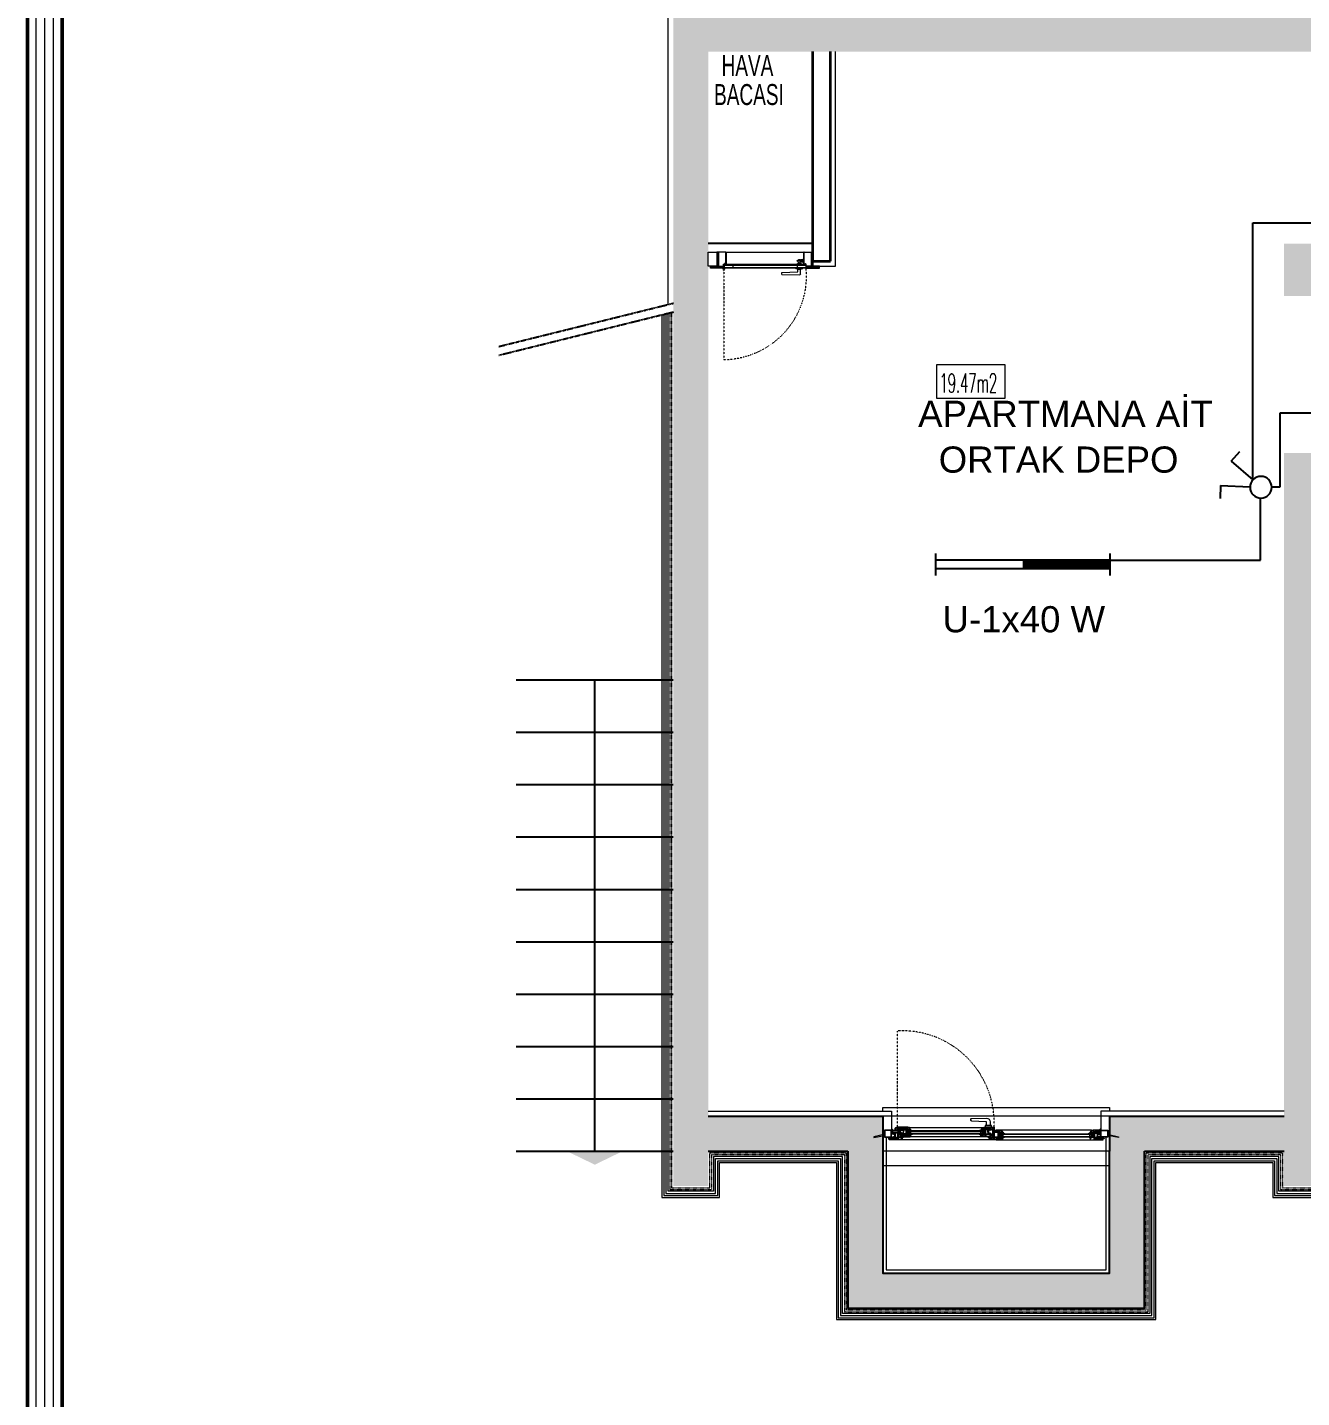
# Model space of a CAD drawing. Header units: millimetres. Extents: x -4402 to 30102, y 1696 to 6551.
# Drawn here: x 5292 to 6022, y 3504 to 4289 of the extents above; entities that cross this region are included whole.
import ezdxf

# ---------------------------------------------------------------- set-up
doc = ezdxf.new("R2010")
doc.units = ezdxf.units.MM
for name, pattern in [('DASHDOT2', [0.5, 0.25, -0.125, 0, -0.125]), ('DOT', [0.25, 0, -0.25]), ('HIDDEN', [0.375, 0.25, -0.125])]:
    doc.linetypes.add(name, pattern=pattern)
for name, color, linetype, lineweight in [('B', 30, 'Continuous', 25), ('BETON', 6, 'Continuous', 50), ('D', 4, 'Continuous', 35), ('DY', 6, 'Continuous', 13), ('GOR-020', 2, 'Continuous', 20), ('M', 30, 'Continuous', 25), ('MH', 20, 'Continuous', 20), ('P', 1, 'Continuous', 20), ('S', 6, 'Continuous', 20), ('YYM', 20, 'Continuous', 18)]:
    doc.layers.add(name, color=color, linetype=linetype, lineweight=lineweight)
for name, color, linetype in [('BOYA', 253, 'Continuous'), ('CEMAL AYAR  AYD. HAT', 6, 'Continuous'), ('DUVARS', 4, 'Continuous'), ('ELEKTRİK YAZI', 2, 'Continuous'), ('PP', 2, 'Continuous'), ('SEMBOL', 1, 'Continuous')]:
    doc.layers.add(name, color=color, linetype=linetype)
doc.styles.add('1', font='arial.ttf', dxfattribs={"height": 18})
doc.styles.add('SIMPLEX', font='SIMPLEX.SHX', dxfattribs={"width": 0.65, "height": 10})
doc.styles.get("Standard").update_dxf_attribs({"font": 'arial.ttf'})
doc.linetypes.add('BATTING', pattern='A,0.0001,-0.1,[134,ltypeshp.shx,S=0.1,R=0,X=-0.1,Y=0],-0.2,[134,ltypeshp.shx,S=0.1,R=180,X=0.1,Y=0],-0.1', length=0.4001)

# ---------------------------------------------------------------- blocks, each defined once
blk = doc.blocks.new('SAFT-1')
at = {"layer": 'P'}
for p, q in [((50, 5), (5, 5)), ((7.14, -0.28), (7.14, 0.35)), ((8.42, 0.55), (7.34, 0.55)), ((8.31, 0.84), (7.41, 0.84)), ((7.41, 0.55), (7.41, 0.84)), ((8.31, 0.55), (8.31, 0.84)), ((8.62, -0.28), (8.62, 0.35)), ((4.1, -2.32), (4.1, -2.1)), ((4.1, -2.32), (4.1, -3.8)), ((50.9, -2.32), (4.1, -2.32)), ((50.9, -3.8), (4.1, -3.8)), ((4.1, -3.8), (4.1, -4.02)), ((4.2, -2), (50.8, -2)), ((4.2, -4.12), (50.8, -4.12)), ((7.11, -7.49), (7.11, -4.77)), ((8.42, -0.48), (7.34, -0.48)), ((7.41, -1.35), (7.41, -0.48)), ((17.84, -7.77), (7.61, -7.99)), ((8.31, -1.35), (8.31, -0.48)), ((8.61, -6.25), (8.61, -4.77)), ((17.84, -6.66), (8.61, -6.25)), ((9.1, -2.32), (9.1, -3.8)), ((17.84, -7.77), (17.84, -6.66)), ((45.9, -2.32), (45.9, -3.8)), ((50.9, -2.32), (50.9, -2.1)), ((50.9, -3.8), (50.9, -2.32)), ((50.9, -2.32), (50.9, -3.8)), ((50.9, -3.8), (50.9, -4.02))]:
    blk.add_line(p, q, dxfattribs=at)
at = {"layer": 'P', "color": 40, "linetype": 'DOT'}
blk.add_line((51.05, -4.71), (51.05, -56.66), dxfattribs=at)
at = {"layer": 'P', "color": 1}
for points in [[(0, -3), (0.8, -3), (0.8, 5), (0, 5)], [(0.8, -3), (3.8, -3), (3.8, -1.72), (5, -1.72), (5, 5), (0.8, 5)], [(54.2, -3), (51.2, -3), (51.2, -1.72), (50, -1.72), (50, 5), (54.2, 5)], [(60, 5), (55, 5), (55, -3), (60, -3)], [(3.8, -3), (3.8, -3.8), (-3.7, -3.8), (-3.7, -3)], [(4.02, -1.72), (4.02, -1.82), (4.22, -2), (4.64, -2), (4.84, -1.82), (4.84, -1.72), (4.54, -1.72), (4.54, -1.42), (4.34, -1.42), (4.34, -1.72)], [(50.98, -1.72), (50.98, -1.82), (50.78, -2), (50.36, -2), (50.16, -1.82), (50.16, -1.72), (50.46, -1.72), (50.46, -1.42), (50.66, -1.42), (50.66, -1.72)], [(51.2, -3), (51.2, -3.8), (58.7, -3.8), (58.7, -3)]]:
    blk.add_lwpolyline(points, close=True, dxfattribs=at)
at = {"layer": 'P'}
for points in [[(5, 5), (5.22, 5, -0.414214), (5.32, 4.9), (5.32, -1.62, -0.414214), (5.22, -1.72), (5, -1.72)], [(50, 5), (49.78, 5, 0.414214), (49.68, 4.9), (49.68, -1.62, 0.414214), (49.78, -1.72), (50, -1.72)], [(9.91, -2, 0.414214), (9.71, -1.8), (6.01, -1.8, 0.414214), (5.81, -2)], [(9.91, -4.12, -0.414214), (9.71, -4.32), (6.01, -4.32, -0.414214), (5.81, -4.12)], [(8.91, -1.8), (8.91, -1.55, 0.414214), (8.71, -1.35), (7.01, -1.35, 0.414214), (6.81, -1.55), (6.81, -1.8)], [(8.91, -4.32), (8.91, -4.57, -0.414214), (8.71, -4.77), (7.01, -4.77, -0.414214), (6.81, -4.57), (6.81, -4.32)]]:
    blk.add_lwpolyline(points, format="xyb", dxfattribs=at)
for points in [[(5.52, -1.22), (5.32, -1.22), (5.32, 1.3), (5.52, 1.3)], [(6.94, -0.22), (6.02, -0.22), (6.02, 0.3), (6.94, 0.3), (6.94, 0.8), (5.52, 0.8), (5.52, -0.72), (6.94, -0.72)]]:
    blk.add_lwpolyline(points, close=True, dxfattribs=at)
for points in [[(7.14, 0.2), (6.12, 0.2), (6.12, -0.12), (7.14, -0.12)], [(8.62, -0.12), (9.02, -0.12), (9.02, 0.2), (8.62, 0.2)]]:
    blk.add_lwpolyline(points, dxfattribs=at)
at = {"layer": 'P', "color": 1}
for points in [[(50, -1.72), (50, 5)], [(54.2, -3), (54.2, 5), (55, 5), (55, -3)]]:
    blk.add_lwpolyline(points, dxfattribs=at)
for points in [[(0.3, -3.8), (3.8, -3.8), (3.8, -4.02, -0.414214), (3.7, -4.12), (-3.6, -4.12, -0.414214), (-3.7, -4.02), (-3.7, -3.8)], [(54.7, -3.8), (51.2, -3.8), (51.2, -4.02, 0.414214), (51.3, -4.12), (58.6, -4.12, 0.414214), (58.7, -4.02), (58.7, -3.8)]]:
    blk.add_lwpolyline(points, format="xyb", close=True, dxfattribs=at)
blk.add_circle((51.05, -4.71), 0.5, dxfattribs=at)
at = {"layer": 'P'}
for centre, radius, start, end in [((7.34, 0.35), 0.2, 90, 180), ((8.42, 0.35), 0.2, 0, 90), ((4.2, -2.1), 0.1, 90, 180), ((4.2, -4.02), 0.1, 180, 270), ((7.61, -7.49), 0.5, 180, 270), ((7.34, -0.28), 0.2, 180, 270), ((8.42, -0.28), 0.2, 270, 0), ((50.8, -2.1), 0.1, 0, 90), ((50.8, -4.02), 0.1, 270, 0)]:
    blk.add_arc(centre, radius, start, end, dxfattribs=at)
at = {"layer": 'P', "color": 40, "linetype": 'DOT'}
blk.add_arc((51.83, -8.71), 47.96, 174.38421, 269.07218, dxfattribs=at)
blk = doc.blocks.new('P3')
at = {"layer": 'P'}
for p, q in [((-9.6, 3.2), (-9.9, 1.2)), ((-9.9, 3.2), (-9.6, 1.2))]:
    blk.add_line(p, q, dxfattribs=at)
for points in [[(-11.04, 3.45), (-10.74, 4.1), (-11.4, 3.35), (-11.75, 3.3), (-12, 3.15), (-11.3, 3.15), (-11.1, 3.35), (-10.8, 3.35), (-10.9, 3.25), (-11.06, 3.25), (-11.16, 3.15), (-10.7, 3.15), (-10.5, 3.35), (-10.2, 3.35), (-10.3, 3.25), (-10.46, 3.25), (-10.56, 3.15), (-10.29, 3.15), (-10.09, 3.35), (-10.09, 3.45), (-10.29, 3.45), (-10.34, 3.45), (-10.34, 3.6), (-10.14, 3.6), (-10.14, 3.65), (-10.34, 3.85), (-10.45, 3.85), (-10.65, 3.65), (-10.65, 3.6), (-10.54, 3.6), (-10.54, 3.45)], [(-11.04, 1.05), (-10.9, 0.4), (-11.4, 1.15), (-11.75, 1.2), (-12, 1.35), (-11.3, 1.35), (-11.1, 1.15), (-10.8, 1.15), (-10.9, 1.25), (-11.06, 1.25), (-11.16, 1.35), (-10.7, 1.35), (-10.5, 1.15), (-10.2, 1.15), (-10.3, 1.25), (-10.46, 1.25), (-10.56, 1.35), (-10.29, 1.35), (-10.09, 1.15), (-10.09, 1.05), (-10.29, 1.05), (-10.34, 1.05), (-10.34, 0.9), (-10.14, 0.9), (-10.14, 0.85), (-10.34, 0.65), (-10.45, 0.65), (-10.65, 0.85), (-10.65, 0.9), (-10.54, 0.9), (-10.54, 1.05)], [(-10.29, 3.45), (-10.29, 3.6), (-10.09, 3.6), (-10.09, 3.95), (-10.64, 3.95), (-10.8, 3.6), (-10.59, 3.6), (-10.59, 3.45), (-11.04, 3.45), (-10.25, 5.15), (-9.35, 5.15), (-9.35, 4.89), (-9.1, 4.94), (-9.1, 2.75), (-9.25, 2.75), (-9.25, 3.45)], [(-11.04, 1.65), (-11.04, 2.85), (-10.54, 2.85), (-10.29, 2.6), (-10.29, 1.9), (-10.54, 1.65)], [(-9.25, 3.6), (-9.25, 4.74), (-9.5, 4.74), (-9.5, 5), (-10.15, 5), (-10.57, 4.1), (-9.94, 4.1), (-9.94, 3.6)], [(-9.9, 1.2), (-9.9, 3.2), (-9.6, 3.2), (-9.6, 1.2)], [(-9.6, 1.45), (-9.6, 2.95), (-9.45, 2.95), (-9.45, 2.4), (-9.05, 2.4), (-9.05, 2.25), (-9.45, 2.25), (-9.45, 1.6), (-9.05, 1.6), (-9.05, 1.45)], [(-6.93, 4.4), (-6.93, 4.9), (-8.73, 4.9), (-8.73, 4.4)], [(-8.52, 0.85), (-8.03, 0), (-5.64, 0), (-5.64, 0.85)], [(-8.5, 1.3), (-8.5, 4), (-6.96, 4), (-6.96, 3.1), (-7.11, 3.1), (-7.11, 3.85), (-8.35, 3.85), (-8.35, 1.45), (-5.71, 1.45), (-5.71, 1.3)], [(-5.83, 3.8), (-5.83, 4.9), (-6.78, 4.9), (-6.78, 3.8)], [(-6.73, 3.85), (-6.73, 4.85), (-5.88, 4.85), (-5.88, 3.85)], [(-6.03, 4), (-6.03, 4.7), (-6.58, 4.7), (-6.58, 4)], [(-5.68, 4.2), (-5.08, 4.2), (-5.08, 4.4), (-4.88, 4.4), (-4.88, 4.2), (-4.39, 4.2), (-4.39, 4.35), (-3.74, 4.35), (-3.74, 4.9), (-4.34, 4.9), (-4.34, 4.7), (-4.54, 4.7), (-4.54, 4.9), (-4.88, 4.9), (-4.88, 4.7), (-5.08, 4.7), (-5.08, 4.9), (-5.68, 4.9)]]:
    blk.add_lwpolyline(points, close=True, dxfattribs=at)
for points in [[(-10.74, -0.3), (-11.04, 1.05), (-10.59, 1.05), (-10.59, 0.95), (-10.71, 0.95), (-10.62, 0.55), (-10.09, 0.55), (-10.09, 0.95), (-10.29, 0.95), (-10.29, 1.05), (-10.09, 1.05), (-9.32, 1.05, 1.225358), (-9.03, 1.31), (-9.03, 2.4), (-9.43, 2.4), (-9.43, 2.9), (-9.28, 2.9), (-9.28, 2.7), (-9.03, 2.7), (-9.03, 5), (-9.28, 4.95), (-9.28, 5.2), (-3.44, 5.2), (-3.44, 3.9), (-3.84, 3.9), (-3.84, 4), (-3.74, 4), (-3.74, 4.25), (-4.24, 4.25), (-4.24, 4), (-4.14, 4), (-4.14, 3.9), (-4.54, 3.9), (-5.34, 3.9), (-5.34, 3.5), (-5.68, 3.5), (-5.68, 3.3), (-5.98, 3.3), (-5.98, 3.5), (-6.63, 3.5), (-6.63, 2.8), (-6.73, 2.8), (-6.73, 2.6), (-6.63, 2.6), (-6.63, 1.9), (-5.98, 1.9), (-5.98, 2.1), (-5.68, 2.1), (-5.68, 1.9), (-5.34, 1.9), (-5.34, 0.6), (-5.14, 0.6), (-5.14, 0.4), (-5.34, 0.4), (-5.34, 0), (-5.04, 0), (-5.04, -0.3)], [(-8.75, 0.85, -0.412978), (-9.45, 0.75), (-9.94, 0.75), (-9.94, 0.4), (-10.59, 0.4), (-10.5, 0), (-8.26, 0)], [(-6.93, 1.6), (-6.93, 2.4), (-7.13, 2.4), (-7.13, 2.55), (-6.93, 2.55), (-6.93, 2.85), (-7.13, 2.85), (-7.13, 3), (-6.93, 3), (-6.93, 4.25), (-7.33, 4.25), (-7.33, 4.05), (-7.48, 4.05), (-7.48, 4.25), (-8.18, 4.25), (-8.18, 4.05), (-8.33, 4.05), (-8.33, 4.25), (-8.73, 4.25), (-8.73, 3.7), (-8.53, 3.7), (-8.53, 3.55), (-8.73, 3.55), (-8.73, 1.9), (-8.53, 1.9), (-8.53, 1.75), (-8.73, 1.75), (-8.73, 1.42, -0.196178), (-8.66, 1.05), (-8.33, 1.05), (-8.33, 1.25), (-8.18, 1.25), (-8.18, 1.05), (-6.39, 1.05), (-6.39, 1.25), (-6.24, 1.25), (-6.24, 1.05), (-5.64, 1.05), (-5.64, 1.6)], [(-3.96, 3.75), (-4.54, 3.75), (-4.54, 3.9), (-4.14, 3.9), (-4.09, 3.9), (-4.09, 4.05), (-4.2, 4.05), (-4.2, 4.1), (-4.1, 4.2), (-3.88, 4.2), (-3.78, 4.1), (-3.78, 4.05), (-3.89, 4.05), (-3.89, 3.9), (-3.72, 3.9), (-3.72, 3.82), (-3.77, 3.82), (-3.77, 3.8), (-3.72, 3.8), (-3.72, 3.65, -0.414214), (-3.87, 3.5), (-4.34, 3.5, -0.414214), (-4.49, 3.65), (-3.87, 3.65), (-3.87, 3.66, 0.414214)]]:
    blk.add_lwpolyline(points, format="xyb", close=True, dxfattribs=at)
blk = doc.blocks.new('P4')
at = {"layer": 'P'}
for p, q in [((0.3, 0.35), (0, -1.65)), ((0, 0.35), (0.3, -1.65))]:
    blk.add_line(p, q, dxfattribs=at)
for points in [[(-1.14, 0.6), (-0.84, 1.25), (-1.5, 0.5), (-1.85, 0.45), (-2.1, 0.3), (-1.4, 0.3), (-1.2, 0.5), (-0.9, 0.5), (-1, 0.4), (-1.16, 0.4), (-1.26, 0.3), (-0.8, 0.3), (-0.6, 0.5), (-0.3, 0.5), (-0.4, 0.4), (-0.56, 0.4), (-0.66, 0.3), (-0.39, 0.3), (-0.19, 0.5), (-0.19, 0.6), (-0.39, 0.6), (-0.44, 0.6), (-0.44, 0.75), (-0.24, 0.75), (-0.24, 0.8), (-0.44, 1), (-0.55, 1), (-0.75, 0.8), (-0.75, 0.75), (-0.64, 0.75), (-0.64, 0.6)], [(-0.39, 0.6), (-0.39, 0.75), (-0.19, 0.75), (-0.19, 1.1), (-0.74, 1.1), (-0.9, 0.75), (-0.69, 0.75), (-0.69, 0.6), (-1.14, 0.6), (-0.35, 2.3), (0.55, 2.3), (0.55, 2.04), (0.8, 2.09), (0.8, -0.1), (0.65, -0.1), (0.65, 0.6)], [(-1.14, -1.2), (-1.14, 0), (-0.64, 0), (-0.39, -0.25), (-0.39, -0.95), (-0.64, -1.2)], [(0.65, 0.75), (0.65, 1.89), (0.4, 1.89), (0.4, 2.15), (-0.25, 2.15), (-0.67, 1.25), (-0.04, 1.25), (-0.04, 0.75)], [(0, -1.65), (0, 0.35), (0.3, 0.35), (0.3, -1.65)], [(0.3, -1.4), (0.3, 0.1), (0.45, 0.1), (0.45, -0.45), (0.85, -0.45), (0.85, -0.6), (0.45, -0.6), (0.45, -1.25), (0.85, -1.25), (0.85, -1.4)], [(1.52, 1.15), (4.22, 1.15), (4.22, -1.55), (1.52, -1.55)], [(1.67, 1), (4.08, 1), (4.08, -1.4), (1.67, -1.4)], [(-1.48, -1.7), (-1.83, -1.65), (-2.08, -1.5), (-1.38, -1.5), (-1.18, -1.7), (-0.17, -1.7), (-0.17, -1.8), (-0.37, -1.8), (-0.42, -1.8), (-0.42, -1.95), (-0.22, -1.95), (-0.22, -2), (-0.42, -2.2), (-0.53, -2.2), (-0.73, -2), (-0.73, -1.95), (-0.62, -1.95), (-0.62, -1.8), (-1.12, -1.8), (-0.98, -2.45)], [(7.23, -1.7), (7.58, -1.65), (7.83, -1.5), (7.13, -1.5), (6.93, -1.7), (5.92, -1.7), (5.92, -1.8), (6.12, -1.8), (6.17, -1.8), (6.17, -1.95), (5.97, -1.95), (5.97, -2), (6.17, -2.2), (6.28, -2.2), (6.48, -2), (6.48, -1.95), (6.37, -1.95), (6.37, -1.8), (6.87, -1.8), (6.73, -2.45)]]:
    blk.add_lwpolyline(points, close=True, dxfattribs=at)
for points in [[(2.88, -3.15), (-0.82, -3.15), (-1.12, -1.8), (-0.67, -1.8), (-0.67, -1.9), (-0.79, -1.9), (-0.7, -2.3), (-0.17, -2.3), (-0.17, -1.9), (-0.37, -1.9), (-0.37, -1.8), (0.6, -1.8, 1.303225), (0.87, -1.53), (0.87, -0.45), (0.47, -0.45), (0.47, 0.05), (0.62, 0.05), (0.62, -0.15), (0.87, -0.15), (0.87, 2.15), (0.62, 2.1), (0.62, 2.35), (2.88, 2.35)], [(2.88, 1.4), (2.02, 1.4), (2.02, 1.2), (1.87, 1.2), (1.87, 1.4), (1.17, 1.4), (1.17, 0.85), (1.37, 0.85), (1.37, 0.7), (1.17, 0.7), (1.17, -0.95), (1.37, -0.95), (1.37, -1.1), (1.17, -1.1), (1.17, -1.4, -0.214413), (1.26, -1.8), (1.87, -1.8), (1.87, -1.6), (2.02, -1.6), (2.02, -1.8), (2.88, -1.8)], [(2.88, -3.15), (6.57, -3.15), (6.87, -1.8), (6.42, -1.8), (6.42, -1.9), (6.54, -1.9), (6.45, -2.3), (5.92, -2.3), (5.92, -1.9), (6.12, -1.9), (6.12, -1.8), (5.15, -1.8, -1.303225), (4.88, -1.53), (4.88, -0.45), (5.28, -0.45), (5.28, 0.05), (5.13, 0.05), (5.13, -0.15), (4.88, -0.15), (4.88, 2.15), (5.13, 2.1), (5.13, 2.35), (2.88, 2.35)], [(2.88, 1.4), (3.73, 1.4), (3.73, 1.2), (3.88, 1.2), (3.88, 1.4), (4.58, 1.4), (4.58, 0.85), (4.38, 0.85), (4.38, 0.7), (4.58, 0.7), (4.58, -0.95), (4.38, -0.95), (4.38, -1.1), (4.58, -1.1), (4.58, -1.4, 0.214413), (4.49, -1.8), (3.88, -1.8), (3.88, -1.6), (3.73, -1.6), (3.73, -1.8), (2.88, -1.8)]]:
    blk.add_lwpolyline(points, format="xyb", dxfattribs=at)
for points in [[(2.88, 2.05), (1.17, 2.05), (1.17, 1.55), (2.88, 1.55)], [(2.88, 2.05), (4.58, 2.05), (4.58, 1.55), (2.88, 1.55)], [(2.88, -2), (1.4, -2), (1.89, -2.85), (2.88, -2.85)], [(2.88, -2), (4.35, -2), (3.86, -2.85), (2.88, -2.85)]]:
    blk.add_lwpolyline(points, dxfattribs=at)
for points in [[(1.17, -2, -0.412978), (0.47, -2.1), (-0.02, -2.1), (-0.02, -2.45), (-0.67, -2.45), (-0.58, -2.85), (1.66, -2.85)], [(4.58, -2, 0.412978), (5.28, -2.1), (5.77, -2.1), (5.77, -2.45), (6.42, -2.45), (6.33, -2.85), (4.09, -2.85)]]:
    blk.add_lwpolyline(points, format="xyb", close=True, dxfattribs=at)
blk = doc.blocks.new('BP130-1')
at = {"layer": 'P'}
for points in [[(5, 2.91), (5, 2), (6.04, 2)], [(125, 2.91), (125, 2), (123.96, 2)], [(3.65, -2.2), (3.93, -2.2), (3.93, -2.13), (3.98, -2.13), (3.98, -2.1), (3.93, -2.1), (3.93, -2.05), (3.93, -2), (3, -2), (3, -2.7), (3.65, -2.4)], [(126.35, -2.2), (126.07, -2.2), (126.07, -2.13), (126.02, -2.13), (126.02, -2.1), (126.07, -2.1), (126.07, -2.05), (126.07, -2), (127, -2), (127, -2.7), (126.35, -2.4)]]:
    blk.add_hatch(color=253, dxfattribs=at).paths.add_polyline_path(points)
at = {"layer": 'P', "color": 40, "linetype": 'DOT'}
blk.add_line((8.44, 3.65), (8.44, 58.91), dxfattribs=at)
at = {"layer": 'P', "color": 8, "linetype": 'HIDDEN'}
for p, q in [((130, 10), (0, 10)), ((130, -10), (0, -10))]:
    blk.add_line(p, q, dxfattribs=at)
at = {"layer": 'P', "color": 8}
for p, q in [((6.04, 2), (5, 2.91)), ((58.76, 4.72), (61.96, 4.72)), ((59.51, 4.87), (61.51, 4.87)), ((123.96, 2), (125, 2.91)), ((3.65, -2.4), (3, -2.7)), ((61.31, -3.5), (10.95, -3.5)), ((126.35, -2.4), (127, -2.7))]:
    blk.add_line(p, q, dxfattribs=at)
at = {"layer": 'P'}
for p, q in [((14.6, 1.65), (14.9, -0.35)), ((14.9, 1.65), (14.6, -0.35)), ((15.25, 3.6), (57.01, 3.6)), ((119.54, 1.95), (68.23, 1.95)), ((3.93, -2.05), (3.93, -2)), ((56.52, -1.85), (15.74, -1.85)), ((68.7, -3.5), (119.05, -3.5)), ((119.89, 0), (120.19, -2)), ((120.19, 0), (119.89, -2)), ((126.07, -2.05), (126.07, -2))]:
    blk.add_line(p, q, dxfattribs=at)
at = {"layer": 'P', "color": 3}
for p, q in [((57.35, 1.6), (14.9, 1.6)), ((14.9, 1.3), (57.35, 1.3)), ((14.9, 0.1), (57.35, 0.1)), ((57.35, -0.2), (14.9, -0.2)), ((67.88, -0.05), (119.89, -0.05)), ((67.88, -0.35), (119.89, -0.35)), ((67.88, -1.55), (119.89, -1.55)), ((67.88, -1.85), (119.89, -1.85))]:
    blk.add_line(p, q, dxfattribs=at)
at = {"layer": 'P', "color": 30}
for points in [[(0, 13), (0, 15), (0, 15), (130, 15), (130, 15), (130, 13)], [(0, -16.5), (0, -18.29), (0, -18.29), (130, -18.29), (130, -18.29), (130, -16.5)]]:
    blk.add_lwpolyline(points, dxfattribs=at)
at = {"layer": 'P', "color": 8}
for points in [[(59.51, 4.87), (59.51, 6.35, 0.414214), (59.01, 6.85), (51.01, 7.25, -0.414214), (50.51, 7.75), (50.51, 8.35, -0.497861), (51.01, 8.66), (59.51, 8.85, -0.413921), (61.51, 6.85), (61.51, 4.87)], [(62.41, 3.65), (62.41, 3.67, 0.027863), (62.36, 4.72), (58.66, 4.72, 0.027863), (58.61, 3.67), (58.61, 3.65)]]:
    blk.add_lwpolyline(points, format="xyb", dxfattribs=at)
at = {"layer": 'P'}
for points in [[(0.55, -0.5), (-5.15, -1.72), (-5.15, -2.23), (1, -0.95), (1, 0.98), (0.55, 0.98)], [(8.73, 0.85), (8.74, 1.7), (5.6, 1.7), (5.6, 0.85)], [(8.71, 0.4), (8.71, -2.3), (7.17, -2.3), (7.17, -1.4), (7.31, -1.4), (7.31, -2.15), (8.56, -2.15), (8.56, 0.25), (5.91, 0.25), (5.91, 0.4)], [(10.68, 2.65), (10.08, 2.65), (10.08, 2.85), (9.88, 2.85), (9.88, 2.65), (9.39, 2.65), (9.39, 2.8), (8.74, 2.8), (8.74, 3.35), (9.34, 3.35), (9.34, 3.15), (9.54, 3.15), (9.54, 3.35), (9.88, 3.35), (9.88, 3.15), (10.08, 3.15), (10.08, 3.35), (10.68, 3.35)], [(13.5, -0.25), (13.5, 2.45), (11.96, 2.45), (11.96, 1.55), (12.11, 1.55), (12.11, 2.3), (13.35, 2.3), (13.35, -0.1), (10.71, -0.1), (10.71, -0.25)], [(10.83, 2.25), (10.83, 3.35), (11.78, 3.35), (11.78, 2.25)], [(11.73, 2.3), (11.73, 3.3), (10.88, 3.3), (10.88, 2.3)], [(11.03, 2.45), (11.03, 3.15), (11.58, 3.15), (11.58, 2.45)], [(11.93, 2.85), (11.93, 3.35), (13.73, 3.35), (13.73, 2.85)], [(14.6, -0.1), (14.6, 1.4), (14.45, 1.4), (14.45, 0.85), (14.05, 0.85), (14.05, 0.7), (14.45, 0.7), (14.45, 0.05), (14.05, 0.05), (14.05, -0.1)], [(15.29, 1.9), (15.29, 2.05), (15.09, 2.05), (15.09, 2.4), (15.64, 2.4), (15.8, 2.05), (15.59, 2.05), (15.59, 1.9), (16.04, 1.9), (15.25, 3.6), (14.35, 3.6), (14.35, 3.34), (14.1, 3.39), (14.1, 1.2), (14.25, 1.2), (14.25, 1.9)], [(14.25, 2.05), (14.25, 3.19), (14.5, 3.19), (14.5, 3.45), (15.15, 3.45), (15.57, 2.55), (14.94, 2.55), (14.94, 2.05)], [(14.9, -0.35), (14.9, 1.65), (14.6, 1.65), (14.6, -0.35)], [(16.04, 1.9), (15.74, 2.55), (16.4, 1.8), (16.75, 1.75), (17, 1.6), (16.3, 1.6), (16.1, 1.8), (15.8, 1.8), (15.9, 1.7), (16.06, 1.7), (16.16, 1.6), (15.7, 1.6), (15.5, 1.8), (15.2, 1.8), (15.3, 1.7), (15.46, 1.7), (15.56, 1.6), (15.29, 1.6), (15.09, 1.8), (15.09, 1.9), (15.29, 1.9), (15.34, 1.9), (15.34, 2.05), (15.14, 2.05), (15.14, 2.1), (15.34, 2.3), (15.45, 2.3), (15.65, 2.1), (15.65, 2.05), (15.54, 2.05), (15.54, 1.9)], [(16.04, 0.1), (16.04, 1.3), (15.54, 1.3), (15.29, 1.05), (15.29, 0.35), (15.54, 0.1)], [(118.75, 0.25), (119.05, 0.9), (118.39, 0.15), (118.04, 0.1), (117.79, -0.05), (118.49, -0.05), (118.69, 0.15), (118.99, 0.15), (118.89, 0.05), (118.73, 0.05), (118.63, -0.05), (119.09, -0.05), (119.29, 0.15), (119.59, 0.15), (119.49, 0.05), (119.33, 0.05), (119.23, -0.05), (119.5, -0.05), (119.7, 0.15), (119.7, 0.25), (119.5, 0.25), (119.45, 0.25), (119.45, 0.4), (119.65, 0.4), (119.65, 0.45), (119.45, 0.65), (119.34, 0.65), (119.14, 0.45), (119.14, 0.4), (119.25, 0.4), (119.25, 0.25)], [(119.5, 0.25), (119.5, 0.4), (119.7, 0.4), (119.7, 0.75), (119.15, 0.75), (118.99, 0.4), (119.2, 0.4), (119.2, 0.25), (118.75, 0.25), (119.54, 1.95), (120.44, 1.95), (120.44, 1.69), (120.69, 1.74), (120.69, -0.45), (120.54, -0.45), (120.54, 0.25)], [(120.54, 0.4), (120.54, 1.54), (120.29, 1.54), (120.29, 1.8), (119.64, 1.8), (119.22, 0.9), (119.85, 0.9), (119.85, 0.4)], [(121.27, 0.85), (121.76, 1.7), (124.5, 1.7), (124.5, 0.85)], [(121.29, 0.4), (121.29, -2.3), (122.83, -2.3), (122.83, -1.4), (122.69, -1.4), (122.69, -2.15), (121.44, -2.15), (121.44, 0.25), (124.44, 0.25), (124.44, 0.4)], [(129.45, -0.5), (135.15, -1.72), (135.15, -2.23), (129, -0.95), (129, 0.98), (129.45, 0.98)], [(4.31, -2.5), (4.41, -2.4), (4.41, -2.35), (4.3, -2.35), (4.3, -2.2), (4.35, -2.2), (4.75, -2.2), (4.75, -2.05), (3.93, -2.05), (3.93, -2.1), (3.98, -2.1), (3.98, -2.13), (3.93, -2.13), (3.93, -2.2), (4.1, -2.2), (4.1, -2.35), (3.99, -2.35), (3.99, -2.4), (4.09, -2.5)], [(5.89, -2.5), (5.29, -2.5), (5.29, -2.7), (5.09, -2.7), (5.09, -2.5), (4.6, -2.5), (4.6, -2.65), (3.95, -2.65), (3.95, -3.2), (4.55, -3.2), (4.55, -3), (4.75, -3), (4.75, -3.2), (5.09, -3.2), (5.09, -3), (5.29, -3), (5.29, -3.2), (5.89, -3.2)], [(6.04, -2.1), (6.04, -3.2), (6.99, -3.2), (6.99, -2.1)], [(6.24, -2.3), (6.24, -3), (6.79, -3), (6.79, -2.3)], [(7.14, -2.7), (7.14, -3.2), (8.94, -3.2), (8.94, -2.7)], [(11.61, -2.05), (11.96, -2), (12.21, -1.85), (11.51, -1.85), (11.31, -2.05), (10.3, -2.05), (10.3, -2.15), (10.5, -2.15), (10.55, -2.15), (10.55, -2.3), (10.35, -2.3), (10.35, -2.35), (10.55, -2.55), (10.66, -2.55), (10.86, -2.35), (10.86, -2.3), (10.75, -2.3), (10.75, -2.15), (11.25, -2.15), (11.11, -2.8)], [(13.52, -0.7), (13.03, -1.55), (10.64, -1.55), (10.64, -0.7)], [(16.04, -0.5), (15.9, -1.15), (16.4, -0.4), (16.75, -0.35), (17, -0.2), (16.3, -0.2), (16.1, -0.4), (15.8, -0.4), (15.9, -0.3), (16.06, -0.3), (16.16, -0.2), (15.7, -0.2), (15.5, -0.4), (15.2, -0.4), (15.3, -0.3), (15.46, -0.3), (15.56, -0.2), (15.29, -0.2), (15.09, -0.4), (15.09, -0.5), (15.29, -0.5), (15.34, -0.5), (15.34, -0.65), (15.14, -0.65), (15.14, -0.7), (15.34, -0.9), (15.45, -0.9), (15.65, -0.7), (15.65, -0.65), (15.54, -0.65), (15.54, -0.5)], [(118.39, -2.05), (118.04, -2), (117.79, -1.85), (118.49, -1.85), (118.69, -2.05), (119.7, -2.05), (119.7, -2.15), (119.5, -2.15), (119.45, -2.15), (119.45, -2.3), (119.65, -2.3), (119.65, -2.35), (119.45, -2.55), (119.34, -2.55), (119.14, -2.35), (119.14, -2.3), (119.25, -2.3), (119.25, -2.15), (118.75, -2.15), (118.89, -2.8)], [(118.75, -1.55), (118.75, -0.35), (119.25, -0.35), (119.5, -0.6), (119.5, -1.3), (119.25, -1.55)], [(119.89, -2), (119.89, 0), (120.19, 0), (120.19, -2)], [(120.19, -1.75), (120.19, -0.25), (120.34, -0.25), (120.34, -0.8), (120.74, -0.8), (120.74, -0.95), (120.34, -0.95), (120.34, -1.6), (120.74, -1.6), (120.74, -1.75)], [(122.86, -2.7), (122.86, -3.2), (121.06, -3.2), (121.06, -2.7)], [(123.96, -2.1), (123.96, -3.2), (123.01, -3.2), (123.01, -2.1)], [(123.06, -2.15), (123.06, -3.15), (123.91, -3.15), (123.91, -2.15)], [(123.76, -2.3), (123.76, -3), (123.21, -3), (123.21, -2.3)], [(124.11, -2.5), (124.71, -2.5), (124.71, -2.7), (124.91, -2.7), (124.91, -2.5), (125.4, -2.5), (125.4, -2.65), (126.05, -2.65), (126.05, -3.2), (125.45, -3.2), (125.45, -3), (125.25, -3), (125.25, -3.2), (124.91, -3.2), (124.91, -3), (124.71, -3), (124.71, -3.2), (124.11, -3.2)], [(125.69, -2.5), (125.59, -2.4), (125.59, -2.35), (125.7, -2.35), (125.7, -2.2), (125.65, -2.2), (125.25, -2.2), (125.25, -2.05), (126.07, -2.05), (126.07, -2.1), (126.02, -2.1), (126.02, -2.13), (126.07, -2.13), (126.07, -2.2), (125.9, -2.2), (125.9, -2.35), (126.01, -2.35), (126.01, -2.4), (125.91, -2.5)]]:
    blk.add_lwpolyline(points, close=True, dxfattribs=at)
at = {"layer": 'P', "color": 6}
for points in [[(1.2, -2), (4.8, -2, 0.414214), (5, -1.8), (5, 1.8, 0.414214), (4.8, 2), (1.2, 2, 0.414214), (1, 1.8), (1, -1.8, 0.414214)], [(128.8, -2), (125.2, -2, -0.414214), (125, -1.8), (125, 1.8, -0.414214), (125.2, 2), (128.8, 2, -0.414214), (129, 1.8), (129, -1.8, -0.414214)]]:
    blk.add_lwpolyline(points, format="xyb", close=True, dxfattribs=at)
for points in [[(1.15, -1.85), (4.85, -1.85), (4.85, 1.85), (1.15, 1.85)], [(128.85, -1.85), (125.15, -1.85), (125.15, 1.85), (128.85, 1.85)]]:
    blk.add_lwpolyline(points, close=True, dxfattribs=at)
at = {"layer": 'P'}
for points in [[(9.49, 2), (9.49, 1.75), (9.24, 1.8), (9.24, -0.5), (9.49, -0.5), (9.49, -0.3), (9.64, -0.3), (9.64, -0.8), (9.24, -0.8), (9.24, -1.89, 1.225358), (9.53, -2.15), (10.3, -2.15), (10.5, -2.15), (10.5, -2.25), (10.3, -2.25), (10.3, -2.65), (10.83, -2.65), (10.92, -2.25), (10.8, -2.25), (10.8, -2.15), (11.25, -2.15), (10.95, -3.5), (3.65, -3.5), (3.65, -2.2), (4.05, -2.2), (4.05, -2.3), (3.95, -2.3), (3.95, -2.55), (4.45, -2.55), (4.45, -2.3), (4.35, -2.3), (4.35, -2.2), (4.75, -2.2), (5.55, -2.2), (5.55, -1.8), (5.89, -1.8), (5.89, -1.6), (6.19, -1.6), (6.19, -1.8), (6.84, -1.8), (6.84, -1.1), (6.94, -1.1), (6.94, -0.9), (6.84, -0.9), (6.84, -0.2), (6.19, -0.2), (6.19, -0.4), (5.89, -0.4), (5.89, -0.2), (5.3, -0.2), (5.3, 1.1), (5.1, 1.1), (5.1, 1.3), (5.3, 1.3), (5.3, 1.7), (5, 1.7), (5, 2)], [(7.14, 0.1), (7.14, -0.7), (7.34, -0.7), (7.34, -0.85), (7.14, -0.85), (7.14, -1.15), (7.34, -1.15), (7.34, -1.3), (7.14, -1.3), (7.14, -2.55), (7.54, -2.55), (7.54, -2.35), (7.69, -2.35), (7.69, -2.55), (8.39, -2.55), (8.39, -2.35), (8.54, -2.35), (8.54, -2.55), (8.94, -2.55), (8.94, -2), (8.74, -2), (8.74, -1.85), (8.94, -1.85), (8.94, -0.2), (8.74, -0.2), (8.74, -0.05), (8.94, -0.05), (8.94, 0.28, -0.196178), (8.87, 0.65), (8.54, 0.65), (8.54, 0.45), (8.39, 0.45), (8.39, 0.65), (6.6, 0.65), (6.6, 0.45), (6.45, 0.45), (6.45, 0.65), (5.6, 0.65), (5.6, 0.1)], [(15.74, -1.85), (16.04, -0.5), (15.59, -0.5), (15.59, -0.6), (15.71, -0.6), (15.62, -1), (15.09, -1), (15.09, -0.6), (15.29, -0.6), (15.29, -0.5), (15.09, -0.5), (14.32, -0.5, -1.225358), (14.03, -0.24), (14.03, 0.85), (14.43, 0.85), (14.43, 1.35), (14.28, 1.35), (14.28, 1.15), (14.03, 1.15), (14.03, 3.45), (14.28, 3.4), (14.28, 3.65), (8.44, 3.65), (8.44, 2.35), (8.84, 2.35), (8.84, 2.45), (8.74, 2.45), (8.74, 2.7), (9.24, 2.7), (9.24, 2.45), (9.14, 2.45), (9.14, 2.35), (9.54, 2.35), (10.34, 2.35), (10.34, 1.95), (10.68, 1.95), (10.68, 1.75), (10.98, 1.75), (10.98, 1.95), (11.63, 1.95), (11.63, 1.25), (11.73, 1.25), (11.73, 1.05), (11.63, 1.05), (11.63, 0.35), (10.98, 0.35), (10.98, 0.55), (10.68, 0.55), (10.68, 0.35), (10.34, 0.35), (10.34, -0.95), (10.14, -0.95), (10.14, -1.15), (10.34, -1.15), (10.34, -1.55), (10.04, -1.55), (10.04, -1.85)], [(8.96, 2.25), (9.54, 2.25), (9.54, 2.35), (9.14, 2.35), (9.09, 2.35), (9.09, 2.5), (9.2, 2.5), (9.2, 2.55), (9.1, 2.65), (8.88, 2.65), (8.78, 2.55), (8.78, 2.5), (8.89, 2.5), (8.89, 2.35), (8.72, 2.35), (8.72, 2.33), (8.77, 2.33), (8.77, 2.3), (8.72, 2.3), (8.72, 2.1, 0.414214), (8.87, 1.95), (9.34, 1.95, 0.414214), (9.49, 2.1), (8.87, 2.1), (8.87, 2.11, -0.316768)], [(11.93, 0.05), (11.93, 0.85), (12.13, 0.85), (12.13, 1), (11.93, 1), (11.93, 1.3), (12.13, 1.3), (12.13, 1.45), (11.93, 1.45), (11.93, 2.7), (12.33, 2.7), (12.33, 2.5), (12.48, 2.5), (12.48, 2.7), (13.18, 2.7), (13.18, 2.5), (13.33, 2.5), (13.33, 2.7), (13.73, 2.7), (13.73, 2.15), (13.53, 2.15), (13.53, 2), (13.73, 2), (13.73, 0.35), (13.53, 0.35), (13.53, 0.2), (13.73, 0.2), (13.73, -0.13, 0.196178), (13.66, -0.5), (13.33, -0.5), (13.33, -0.3), (13.18, -0.3), (13.18, -0.5), (11.39, -0.5), (11.39, -0.3), (11.24, -0.3), (11.24, -0.5), (10.64, -0.5), (10.64, 0.05)], [(120.51, 2), (120.51, 1.75), (120.76, 1.8), (120.76, -0.5), (120.51, -0.5), (120.51, -0.3), (120.36, -0.3), (120.36, -0.8), (120.76, -0.8), (120.76, -1.89, -1.225358), (120.47, -2.15), (119.7, -2.15), (119.5, -2.15), (119.5, -2.25), (119.7, -2.25), (119.7, -2.65), (119.17, -2.65), (119.08, -2.25), (119.2, -2.25), (119.2, -2.15), (118.75, -2.15), (119.05, -3.5), (126.35, -3.5), (126.35, -2.2), (125.95, -2.2), (125.95, -2.3), (126.05, -2.3), (126.05, -2.55), (125.55, -2.55), (125.55, -2.3), (125.65, -2.3), (125.65, -2.2), (125.25, -2.2), (124.45, -2.2), (124.45, -1.8), (124.11, -1.8), (124.11, -1.6), (123.81, -1.6), (123.81, -1.8), (123.16, -1.8), (123.16, -1.1), (123.06, -1.1), (123.06, -0.9), (123.16, -0.9), (123.16, -0.2), (124.16, -0.2), (124.16, -0.4), (124.46, -0.4), (124.46, -0.2), (124.8, -0.2), (124.8, 1.1), (125, 1.1), (125, 1.3), (124.8, 1.3), (124.8, 1.7), (125, 1.7), (125, 2)], [(122.86, 0.1), (122.86, -0.7), (122.66, -0.7), (122.66, -0.85), (122.86, -0.85), (122.86, -1.15), (122.66, -1.15), (122.66, -1.3), (122.86, -1.3), (122.86, -2.55), (122.46, -2.55), (122.46, -2.35), (122.31, -2.35), (122.31, -2.55), (121.61, -2.55), (121.61, -2.35), (121.46, -2.35), (121.46, -2.55), (121.06, -2.55), (121.06, -2), (121.26, -2), (121.26, -1.85), (121.06, -1.85), (121.06, -0.2), (121.26, -0.2), (121.26, -0.05), (121.06, -0.05), (121.06, 0.28, 0.196178), (121.13, 0.65), (121.46, 0.65), (121.46, 0.45), (121.61, 0.45), (121.61, 0.65), (123.4, 0.65), (123.4, 0.45), (123.55, 0.45), (123.55, 0.65), (124.5, 0.65), (124.5, 0.1)], [(13.75, -0.7, 0.412978), (14.45, -0.8), (14.94, -0.8), (14.94, -1.15), (15.59, -1.15), (15.5, -1.55), (13.26, -1.55)]]:
    blk.add_lwpolyline(points, format="xyb", close=True, dxfattribs=at)
at = {"layer": 'P', "color": 8}
for points in [[(8.29, 2.35), (9.79, 2.35), (9.9, 2), (9.9, 0.02), (9.63, -0.28), (9.46, -0.28), (9.46, -0.48), (9.38, -0.48), (9.26, -0.28), (9.26, 0.02), (9.51, 0.02), (9.51, 0.22), (9.58, 0.22), (9.58, 2), (7.69, 2)], [(59.51, 4.87), (59.21, 4.72)], [(61.51, 4.87), (61.81, 4.72)]]:
    blk.add_lwpolyline(points, dxfattribs=at)
at = {"layer": 'P', "color": 40, "linetype": 'DOT'}
blk.add_arc((11.05, 6.16), 52.82, 357.28168, 92.83362, dxfattribs=at)
at = {"layer": 'P', "color": 8}
for centre, radius, start, end in [((7.65, 2.75), 0.753, 327.72906, 272.78612), ((7.69, 2.75), 0.55, 312.23786, 291.78994), ((7.98, 2.3), 0.098, 206.90192, 37.12588)]:
    blk.add_arc(centre, radius, start, end, dxfattribs=at)
at = {"layer": 'P'}
blk.add_blockref('P3', (67.25, -1.55), dxfattribs=at)
at = {"layer": 'P', "extrusion": (0, 0, -1), "zscale": -1}
blk.add_blockref('P4', (-67.88, -0.35), dxfattribs=at)
blk = doc.blocks.new('Armatür_U 2x40')
at = {"layer": 'SEMBOL'}
for p, q in [((-50, 8.75), (-50, -3.75)), ((50, 8.75), (50, -3.75)), ((50, 5), (-50, 5)), ((50, 0), (-50, 0))]:
    blk.add_line(p, q, dxfattribs=at)
at = {"layer": 'SEMBOL', "const_width": 5}
blk.add_lwpolyline([(50, 2.5), (0, 2.5)], dxfattribs=at)
blk = doc.blocks.new('Anahtar_Komutatör')
at = {"layer": 'SEMBOL'}
for p, q in [((-6.68, 21.62), (-13.82, 19.31)), ((-6.68, 21.62), (-1.93, 5.95)), ((8.37, 21.56), (2.35, 5.79)), ((8.37, 21.56), (15.32, 18.75))]:
    blk.add_line(p, q, dxfattribs=at)
blk.add_circle((0, 0), 6.25, dxfattribs=at)

msp = doc.modelspace()

# ---------------------------------------------------------------- hatches: boundary and pattern name
at = {"layer": 'BOYA', "linetype": 'Continuous'}
for points in [[(5682.2, 4274.98), (6032.2, 4274.98), (6032.2, 4294.98), (6032.2, 4299.98), (6012.2, 4299.98), (6012.2, 4294.98), (5682.2, 4294.98), (5682.2, 4844.98), (5662.2, 4844.98), (5662.2, 3624.98), (5682.2, 3624.98)], [(6362.2, 4164.98), (6292.2, 4164.98), (6292.2, 4234.98), (6272.2, 4234.98), (6272.2, 4164.98), (6012.2, 4164.98), (6012.2, 4134.98), (6032.2, 4134.98), (6032.2, 4144.98), (6342.2, 4144.98), (6342.2, 3784.98), (6362.2, 3784.98)], [(6032.2, 4044.98), (6012.2, 4044.98), (6012.2, 3624.98), (6032.2, 3624.98)], [(5932.2, 3644.98), (6012.2, 3644.98), (6012.2, 3664.98), (5912.2, 3664.98), (5912.2, 3644.98), (5912.2, 3574.98), (5782.2, 3574.98), (5782.2, 3644.98), (5782.2, 3664.98), (5682.2, 3664.98), (5682.2, 3644.98), (5762.2, 3644.98), (5762.2, 3554.98), (5932.2, 3554.98)]]:
    msp.add_hatch(color=256, dxfattribs=at).paths.add_polyline_path(points)

# ---------------------------------------------------------------- linework, layer by layer
at = {"color": 9, "true_color": 0xd19cc7}
for p, q in [((6174.88, 4067.8), (6009.72, 4067.8)), ((6009.72, 4067.8), (6009.72, 4025.31)), ((6009.72, 4025.31), (6005.15, 4025.31)), ((5998.67, 3983.6), (5998.67, 4019.11)), ((5912.33, 3983.6), (5998.67, 3983.6))]:
    msp.add_line(p, q, dxfattribs=at)
at = {"layer": 'B'}
msp.add_line((5742.2, 4164.98), (5682.2, 4164.98), dxfattribs=at)
at = {"layer": 'BETON'}
for p, q in [((5292.07, 1766.34), (5292.07, 6096.8)), ((5312.07, 1786.34), (5312.07, 6076.8))]:
    msp.add_line(p, q, dxfattribs=at)
at = {"layer": 'CEMAL AYAR  AYD. HAT', "color": 9, "linetype": 'ByBlock', "true_color": 0xd19cc7}
for p, q in [((5994.24, 4029.53), (5994.24, 4176.85)), ((5994.24, 4176.85), (6240.8, 4176.85))]:
    msp.add_line(p, q, dxfattribs=at)
at = {"layer": 'D'}
for p, q in [((5742.2, 4154.98), (5742.2, 4274.98)), ((5752.2, 4154.98), (5752.2, 4274.98)), ((5742.2, 4154.98), (5752.2, 4154.98))]:
    msp.add_line(p, q, dxfattribs=at)
at = {"layer": 'DUVARS'}
msp.add_line((5742.2, 4154.98), (5752.2, 4154.98), dxfattribs=at)
at = {"layer": 'DY', "color": 8}
msp.add_lwpolyline([(5655.7, 4124.01), (5655.7, 3618.48), (5688.7, 3618.48), (5688.7, 3638.48), (5755.7, 3638.48), (5755.7, 3548.48), (5938.7, 3548.48), (5938.7, 3638.48), (6005.7, 3638.48), (6005.7, 3618.48), (6038.7, 3618.48)], dxfattribs=at)
at = {"layer": 'DY'}
msp.add_lwpolyline([(5656.7, 4124.26), (5656.7, 3619.48), (5687.7, 3619.48), (5687.7, 3639.48), (5756.7, 3639.48), (5756.7, 3549.48), (5937.7, 3549.48), (5937.7, 3639.48), (6006.7, 3639.48), (6006.7, 3619.48), (6037.7, 3619.48)], dxfattribs=at)
at = {"layer": 'DY', "color": 8, "linetype": 'BATTING', "ltscale": 0.125}
msp.add_lwpolyline([(5657.95, 4124.57), (5657.95, 3620.73), (5686.45, 3620.73), (5686.45, 3640.73), (5757.95, 3640.73), (5757.95, 3550.73), (5936.45, 3550.73), (5936.45, 3640.73), (6007.95, 3640.73), (6007.95, 3620.73), (6036.45, 3620.73)], dxfattribs=at)
at = {"layer": 'DY', "color": 8, "linetype": 'DASHDOT2'}
for points in [[(5660.2, 4124.88), (5660.2, 3622.98), (5684.2, 3622.98), (5684.2, 3642.98), (5760.2, 3642.98), (5760.2, 3552.98), (5934.2, 3552.98), (5934.2, 3642.98), (6010.2, 3642.98), (6010.2, 3622.98), (6034.2, 3622.98)], [(5661.2, 4124.88), (5661.2, 3623.98), (5683.2, 3623.98), (5683.2, 3643.98), (5761.2, 3643.98), (5761.2, 3553.98), (5933.2, 3553.98), (5933.2, 3643.98), (6011.2, 3643.98), (6011.2, 3623.98), (6033.2, 3623.98)]]:
    msp.add_lwpolyline(points, dxfattribs=at)
at = {"layer": 'GOR-020'}
for p, q in [((5297.07, 1771.34), (5297.07, 6091.8)), ((5302.07, 1776.34), (5302.07, 6086.8)), ((5307.07, 1781.34), (5307.07, 6081.8))]:
    msp.add_line(p, q, dxfattribs=at)
at = {"layer": 'M', "color": 8, "linetype": 'HIDDEN'}
for p, q in [((5662.2, 4130.62), (5562.2, 4105.83)), ((5662.2, 4125.62), (5562.2, 4100.83)), ((5572.2, 3914.98), (5662.2, 3914.98)), ((5617.2, 3644.98), (5617.2, 3914.98)), ((5572.2, 3884.98), (5662.2, 3884.98)), ((5572.2, 3854.98), (5662.2, 3854.98)), ((5572.2, 3824.98), (5662.2, 3824.98)), ((5572.2, 3794.98), (5662.2, 3794.98)), ((5572.2, 3764.98), (5662.2, 3764.98)), ((5572.2, 3734.98), (5662.2, 3734.98)), ((5572.2, 3704.98), (5662.2, 3704.98)), ((5572.2, 3674.98), (5662.2, 3674.98)), ((5572.2, 3644.98), (5662.2, 3644.98))]:
    msp.add_line(p, q, dxfattribs=at)
msp.add_solid([(5602.2, 3644.48), (5632.2, 3644.48), (5617.2, 3637.22)], dxfattribs=at)
at = {"layer": 'PP'}
for p, q in [((5682.2, 3664.98), (5782.2, 3664.98)), ((5782.2, 3664.98), (5782.2, 3644.98)), ((5912.2, 3664.98), (6012.2, 3664.98)), ((5912.2, 3664.98), (5912.2, 3644.98)), ((5682.2, 3644.98), (5762.2, 3644.98)), ((5932.2, 3644.98), (6012.2, 3644.98))]:
    msp.add_line(p, q, dxfattribs=at)
for points in [[(5762.2, 3644.98), (5762.2, 3554.98), (5932.2, 3554.98), (5932.2, 3644.98)], [(5782.2, 3644.98), (5782.2, 3574.98), (5912.2, 3574.98), (5912.2, 3644.98)]]:
    msp.add_lwpolyline(points, dxfattribs=at)
at = {"layer": 'S'}
for p, q in [((5755.2, 4151.98), (5755.2, 4274.98)), ((5745.9, 4151.98), (5755.2, 4151.98)), ((5682.2, 3667.98), (5787.2, 3667.98)), ((5787.2, 3667.98), (5787.2, 3656.98)), ((5907.2, 3667.98), (5907.2, 3656.98)), ((6012.2, 3667.98), (5907.2, 3667.98))]:
    msp.add_line(p, q, dxfattribs=at)
for points in [[(5659.2, 4129.88), (5659.2, 4847.98), (5685.2, 4847.98), (5685.2, 4827.98), (5760.2, 4827.98), (5760.2, 4816.98)], [(6035.2, 3621.98), (6009.2, 3621.98), (6009.2, 3641.98), (5935.2, 3641.98), (5935.2, 3551.98), (5759.2, 3551.98), (5759.2, 3641.98), (5685.2, 3641.98), (5685.2, 3621.98), (5659.2, 3621.98), (5659.2, 4124.88)], [(5784.2, 3652.98), (5784.2, 3576.98), (5910.2, 3576.98), (5910.2, 3652.98)]]:
    msp.add_lwpolyline(points, dxfattribs=at)
at = {"layer": 'YYM'}
msp.add_lwpolyline([(5813.19, 4095.74), (5852.15, 4095.74), (5852.15, 4076.16), (5813.19, 4076.16)], close=True, dxfattribs=at)

# ---------------------------------------------------------------- block references
at = {"layer": 'P', "xscale": -1}
msp.add_blockref('SAFT-1', (5742.2, 4154.98), dxfattribs=at)
at = {"layer": 'P', "linetype": 'Continuous'}
msp.add_blockref('BP130-1', (5782.2, 3654.98), dxfattribs=at)
at = {"layer": 'SEMBOL', "xscale": -1, "rotation": 66.06183654405108}
msp.add_blockref('Anahtar_Komutatör', (5998.9, 4025.35), dxfattribs=at)
at = {"layer": 'SEMBOL'}
msp.add_blockref('Armatür_U 2x40', (5862.33, 3978.6), dxfattribs=at)

# ---------------------------------------------------------------- texts
at = {"layer": 'ELEKTRİK YAZI'}
msp.add_text('U-1x40 W', height=15, dxfattribs=at).set_placement((5816.46, 3942.23))
at = {"layer": 'MH', "style": '1', "width": 0.65}
for s, p in [('HAVA ', (5689.84, 4261.03)), ('BACASI', (5685.54, 4244.35))]:
    msp.add_text(s, height=12, dxfattribs=at).set_placement(p)
at = {"layer": 'MH', "style": '1'}
for s, p in [('APARTMANA AİT', (5802.47, 4059.94)), ('ORTAK DEPO', (5814.27, 4033.71))]:
    msp.add_text(s, height=15, dxfattribs=at).set_placement(p)
at = {"layer": 'YYM', "style": 'SIMPLEX', "width": 0.5}
msp.add_text('19.47m2', height=11, dxfattribs=at).set_placement((5814.73, 4079.56))

doc.saveas('drawing.dxf')
